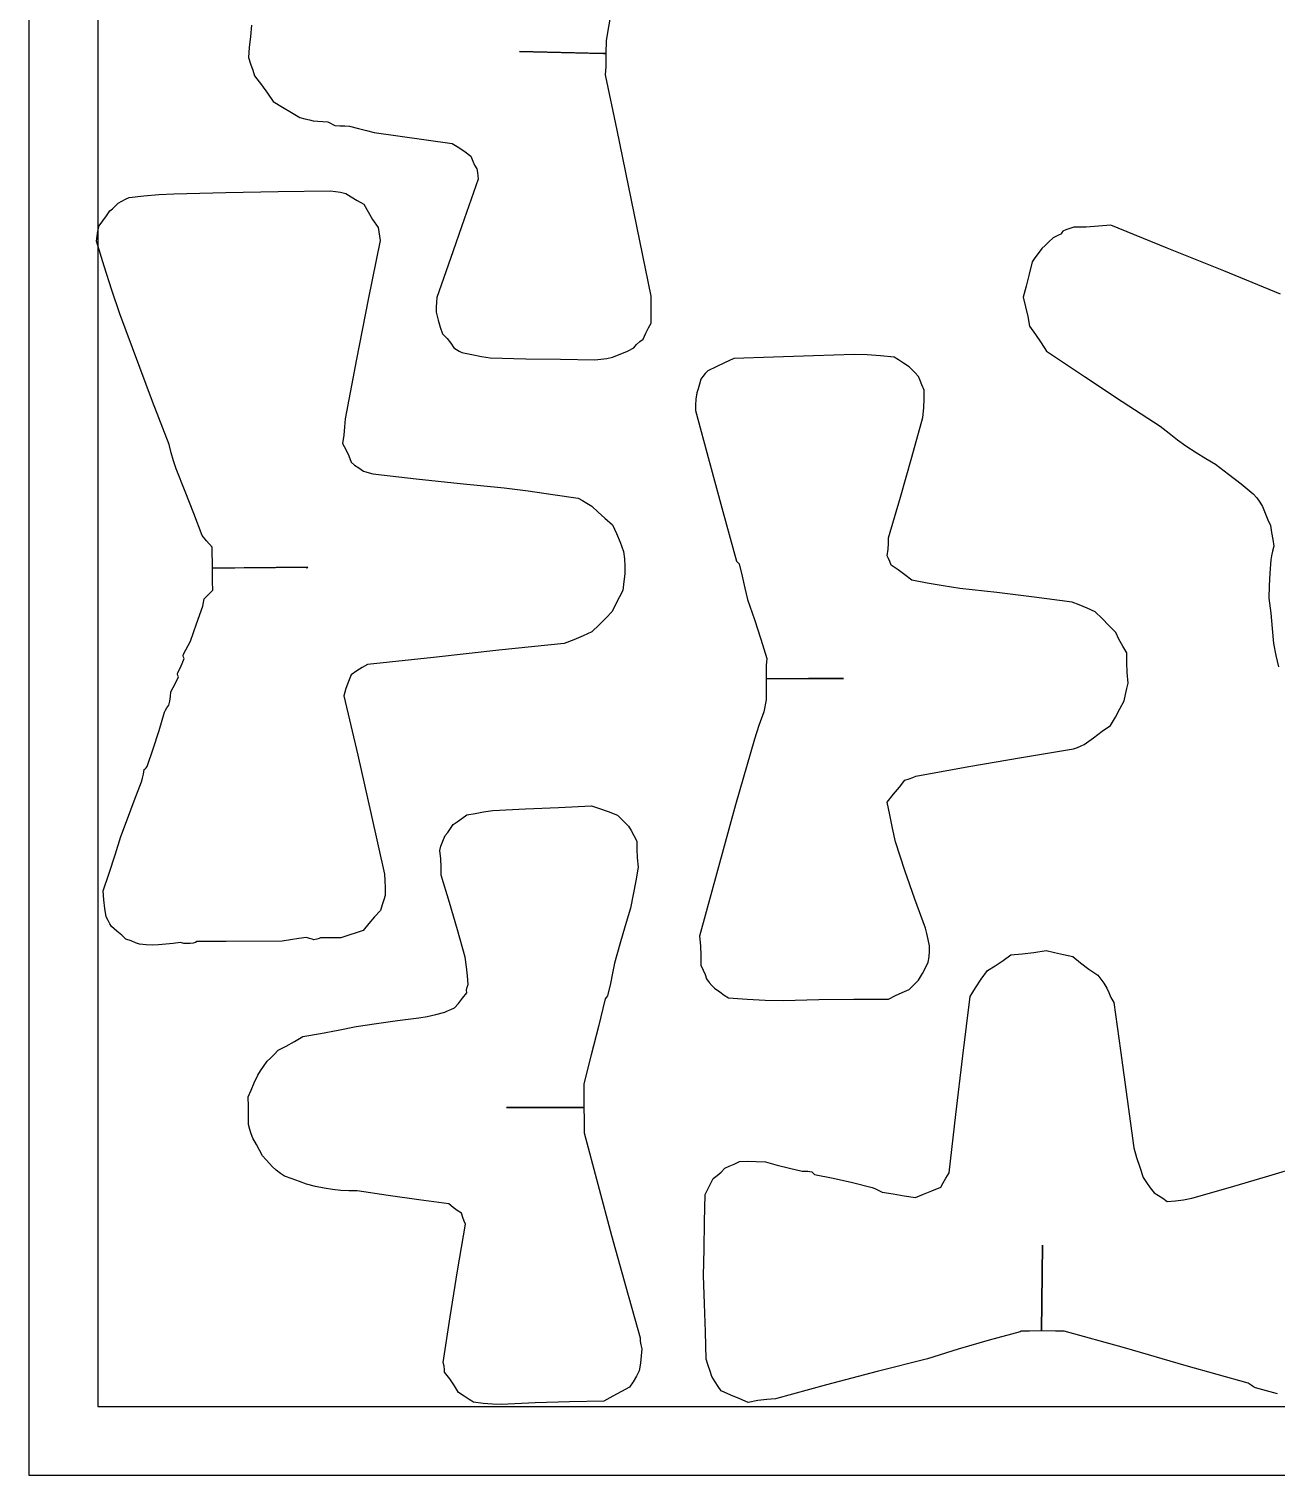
# Model space of a CAD drawing. Extents: x 0 to 192, y -79 to 48.
# Drawn here: x -0.02 to 18.12, y 0.02 to 21.06 of the extents above; entities that cross this region are included whole.
import ezdxf

# ---------------------------------------------------------------- set-up
doc = ezdxf.new("R2010")
doc.units = 0
doc.layers.add('1', color=7, linetype='CONTINUOUS')

msp = doc.modelspace()

# ---------------------------------------------------------------- linework, layer by layer
at = {"layer": '1', "color": 1, "linetype": 'CONTINUOUS'}
for p, q in [((-0.0171, 48.0166), (-0.0171, 0.0166)), ((0.9829, 47.0166), (0.9829, 1.0166)), ((8.3854, 20.885), (8.5168, 21.6748)), ((3.2209, 21.1089), (3.2035, 20.9433)), ((3.2035, 20.9433), (3.1868, 20.7876)), ((8.3801, 20.6965), (8.3854, 20.885)), ((3.1868, 20.7876), (3.1745, 20.6411)), ((3.1745, 20.6411), (3.2079, 20.5452)), ((8.3176, 20.6979), (7.1182, 20.7274)), ((7.1182, 20.7274), (7.1182, 20.7274)), ((7.1182, 20.7274), (7.1182, 20.7274)), ((7.1182, 20.7274), (7.1182, 20.7274)), ((7.1182, 20.7274), (7.1182, 20.7274)), ((7.1182, 20.7274), (7.1196, 20.7259)), ((7.1196, 20.7259), (7.1182, 20.7274)), ((7.1182, 20.7274), (7.1182, 20.7274)), ((7.1182, 20.7274), (7.1182, 20.7274)), ((7.1182, 20.7274), (7.1182, 20.7274)), ((7.1182, 20.7274), (7.1182, 20.7274)), ((7.1182, 20.7274), (7.1182, 20.7274)), ((7.1182, 20.7274), (8.3388, 20.698)), ((8.3801, 20.6965), (8.3176, 20.6979)), ((8.3388, 20.698), (8.3801, 20.6965)), ((8.3781, 20.5101), (8.3801, 20.6965)), ((8.3801, 20.6965), (8.3801, 20.6965)), ((8.3801, 20.6965), (8.3801, 20.6965)), ((8.3801, 20.6965), (8.3801, 20.6965)), ((8.3801, 20.6965), (8.3801, 20.6965)), ((8.3801, 20.6965), (8.3801, 20.6965)), ((8.3801, 20.6965), (8.3801, 20.6965)), ((3.2079, 20.5452), (3.2384, 20.4545)), ((3.2384, 20.4545), (3.2651, 20.3708)), ((8.3715, 20.3892), (8.3781, 20.5101)), ((3.2651, 20.3708), (3.3635, 20.2439)), ((3.3635, 20.2439), (3.4539, 20.1192)), ((8.5364, 19.5841), (8.3715, 20.3892)), ((3.4539, 20.1192), (3.5331, 19.9974)), ((3.5331, 19.9974), (3.6724, 19.9182)), ((3.6724, 19.9182), (3.8039, 19.841)), ((3.8039, 19.841), (3.9246, 19.7664)), ((3.9246, 19.7664), (3.9981, 19.7475)), ((3.9981, 19.7475), (4.0614, 19.7314)), ((4.0614, 19.7314), (4.1158, 19.7175)), ((4.1158, 19.7175), (4.1874, 19.7137)), ((4.1874, 19.7137), (4.2591, 19.7097)), ((4.2591, 19.7097), (4.3308, 19.7059)), ((4.3308, 19.7059), (4.3681, 19.682)), ((4.3681, 19.682), (4.4024, 19.6634)), ((4.4024, 19.6634), (4.433, 19.6509)), ((4.433, 19.6509), (4.5048, 19.6473)), ((4.5048, 19.6473), (4.5762, 19.6435)), ((4.5762, 19.6435), (4.648, 19.6399)), ((4.648, 19.6399), (4.7763, 19.6068)), ((4.7763, 19.6068), (4.8937, 19.5772)), ((4.8937, 19.5772), (5.0026, 19.5492)), ((8.7013, 18.7787), (8.5364, 19.5841)), ((5.0026, 19.5492), (5.3816, 19.4958)), ((5.3816, 19.4958), (5.7602, 19.4428)), ((5.7602, 19.4428), (6.1395, 19.3896)), ((6.1395, 19.3896), (6.2366, 19.3314)), ((6.2366, 19.3314), (6.3265, 19.269)), ((6.3265, 19.269), (6.4117, 19.2039)), ((6.4117, 19.2039), (6.4372, 19.1331)), ((6.4372, 19.1331), (6.4657, 19.074)), ((6.4657, 19.074), (6.4962, 19.0223)), ((6.4962, 19.0223), (6.5062, 18.966)), ((6.5062, 18.966), (6.5127, 18.9164)), ((6.5162, 18.8717), (6.3129, 18.2886)), ((6.5127, 18.9164), (6.5162, 18.8717)), ((8.8664, 17.9733), (8.7013, 18.7787)), ((1.2391, 18.4748), (1.2827, 18.5202)), ((1.2827, 18.5202), (1.3356, 18.5483)), ((1.3356, 18.5483), (1.388, 18.5765)), ((1.388, 18.5765), (1.4406, 18.6043)), ((1.4406, 18.6043), (1.6538, 18.628)), ((1.6538, 18.628), (1.8703, 18.6463)), ((1.8703, 18.6463), (2.0898, 18.6569)), ((2.0898, 18.6569), (2.8467, 18.677)), ((2.8467, 18.677), (3.606, 18.6915)), ((3.606, 18.6915), (4.3693, 18.6988)), ((4.3693, 18.6988), (4.4413, 18.692)), ((4.4413, 18.692), (4.5153, 18.6796)), ((4.5153, 18.6796), (4.5933, 18.6603)), ((4.5933, 18.6603), (4.6714, 18.6111)), ((4.6714, 18.6111), (4.7592, 18.5611)), ((4.7592, 18.5611), (4.8559, 18.5067)), ((1.0577, 18.265), (1.1091, 18.3376)), ((1.1091, 18.3376), (1.1607, 18.4101)), ((1.1607, 18.4101), (1.1983, 18.437)), ((1.1983, 18.437), (1.2391, 18.4748)), ((4.8559, 18.5067), (4.9149, 18.396)), ((4.9149, 18.396), (4.9824, 18.2807)), ((0.9744, 18.0402), (0.9868, 18.1141)), ((0.9868, 18.1141), (1.006, 18.1923)), ((1.006, 18.1923), (1.0577, 18.265)), ((4.9824, 18.2807), (5.0607, 18.1643)), ((5.0607, 18.1643), (5.0713, 18.1025)), ((5.0713, 18.1025), (5.0815, 18.0401)), ((6.3129, 18.2886), (6.114, 17.7143)), ((15.0069, 18.095), (15.0004, 18.0817)), ((15.0208, 18.115), (15.0069, 18.095)), ((15.067, 18.1339), (15.0208, 18.115)), ((15.1216, 18.1526), (15.067, 18.1339)), ((15.1818, 18.1709), (15.1216, 18.1526)), ((15.361, 18.1734), (15.1818, 18.1709)), ((15.5404, 18.1838), (15.361, 18.1734)), ((15.7199, 18.1996), (15.5404, 18.1838)), ((16.5378, 17.8679), (15.7199, 18.1996)), ((0.9674, 17.9686), (0.9744, 18.0402)), ((1.0775, 17.6051), (0.9674, 17.9686)), ((5.0922, 17.9784), (4.9185, 17.1183)), ((5.0815, 18.0401), (5.0922, 17.9784)), ((9.0311, 17.1682), (8.8664, 17.9733)), ((14.7637, 17.907), (14.7171, 17.8622)), ((14.8186, 17.9597), (14.7637, 17.907)), ((14.8795, 18.018), (14.8186, 17.9597)), ((14.9199, 18.0373), (14.8795, 18.018)), ((14.9598, 18.0564), (14.9199, 18.0373)), ((15.0002, 18.0754), (14.9598, 18.0564)), ((15.0004, 18.0817), (15.0002, 18.0754)), ((6.114, 17.7143), (5.9161, 17.15)), ((14.6146, 17.7246), (14.5733, 17.6658)), ((14.6617, 17.7895), (14.6146, 17.7246)), ((14.7171, 17.8622), (14.6617, 17.7895)), ((17.3612, 17.5361), (16.5378, 17.8679)), ((1.1909, 17.2527), (1.0775, 17.6051)), ((14.5299, 17.4878), (14.4862, 17.3154)), ((14.5733, 17.6658), (14.5299, 17.4878)), ((18.1893, 17.1984), (17.3612, 17.5361)), ((1.3068, 16.9085), (1.1909, 17.2527)), ((14.4862, 17.3154), (14.4434, 17.1507)), ((4.9185, 17.1183), (4.7477, 16.2529)), ((5.9122, 17.0784), (5.9084, 17.0067)), ((5.9161, 17.15), (5.9122, 17.0784)), ((9.0338, 17.047), (9.0311, 17.1682)), ((9.035, 16.9159), (9.0338, 17.047)), ((14.4434, 17.1507), (14.4798, 17.0107)), ((1.7826, 15.6341), (1.3068, 16.9085)), ((5.9084, 17.0067), (5.9049, 16.9347)), ((5.9049, 16.9347), (5.9335, 16.8202)), ((9.0326, 16.7757), (9.035, 16.9159)), ((14.4798, 17.0107), (14.5109, 16.8706)), ((14.5109, 16.8706), (14.534, 16.7305)), ((5.9335, 16.8202), (5.9651, 16.7163)), ((5.9651, 16.7163), (5.9987, 16.62)), ((8.9154, 16.5437), (8.9564, 16.6309)), ((8.9564, 16.6309), (8.9965, 16.7077)), ((8.9965, 16.7077), (9.0326, 16.7757)), ((14.534, 16.7305), (14.625, 16.6092)), ((5.9987, 16.62), (6.0638, 16.5499)), ((6.0638, 16.5499), (6.1191, 16.4834)), ((6.1191, 16.4834), (6.1652, 16.4181)), ((6.1652, 16.4181), (6.2028, 16.3934)), ((8.6875, 16.3695), (8.7812, 16.4183)), ((8.7812, 16.4183), (8.8224, 16.466)), ((8.8224, 16.466), (8.8665, 16.5084)), ((8.8665, 16.5084), (8.9154, 16.5437)), ((14.625, 16.6092), (14.708, 16.4878)), ((14.708, 16.4878), (14.7853, 16.3665)), ((4.7477, 16.2529), (4.5806, 15.3812)), ((6.2028, 16.3934), (6.24, 16.3695)), ((6.24, 16.3695), (6.2772, 16.3458)), ((6.2772, 16.3458), (6.4256, 16.3179)), ((6.4256, 16.3179), (6.5645, 16.291)), ((6.5645, 16.291), (6.6938, 16.2683)), ((6.6938, 16.2683), (7.2099, 16.2571)), ((7.2099, 16.2571), (7.7165, 16.2498)), ((7.7165, 16.2498), (8.2136, 16.2432)), ((8.2136, 16.2432), (8.3024, 16.25)), ((8.3024, 16.25), (8.3882, 16.2616)), ((8.3882, 16.2616), (8.4698, 16.2795)), ((8.4698, 16.2795), (8.5827, 16.3238)), ((8.5827, 16.3238), (8.6875, 16.3695)), ((10.2354, 16.2598), (10.1022, 16.1999)), ((10.8128, 16.2796), (10.2354, 16.2598)), ((11.3968, 16.2998), (10.8128, 16.2796)), ((11.988, 16.3194), (11.3968, 16.2998)), ((12.1736, 16.3134), (11.988, 16.3194)), ((12.3666, 16.2998), (12.1736, 16.3134)), ((12.5654, 16.2796), (12.3666, 16.2998)), ((12.6314, 16.2401), (12.5654, 16.2796)), ((12.7048, 16.1939), (12.6314, 16.2401)), ((14.7853, 16.3665), (15.3353, 15.9967)), ((9.7834, 16.001), (9.7576, 15.9611)), ((9.8172, 16.0409), (9.7834, 16.001)), ((9.8572, 16.0806), (9.8172, 16.0409)), ((9.9764, 16.1405), (9.8572, 16.0806)), ((10.1022, 16.1999), (9.9764, 16.1405)), ((12.7848, 16.1405), (12.7048, 16.1939)), ((12.8246, 16.1004), (12.7848, 16.1405)), ((12.8704, 16.0548), (12.8246, 16.1004)), ((12.924, 16.001), (12.8704, 16.0548)), ((12.9442, 15.9412), (12.924, 16.001)), ((15.3353, 15.9967), (15.8855, 15.6329)), ((9.7176, 15.8216), (9.6978, 15.7618)), ((9.7376, 15.8876), (9.7176, 15.8216)), ((9.7576, 15.9611), (9.7376, 15.8876)), ((12.97, 15.8753), (12.9442, 15.9412)), ((13.0036, 15.8018), (12.97, 15.8753)), ((13.0036, 15.6761), (13.0036, 15.8018)), ((2.0245, 15.0113), (1.7826, 15.6341)), ((9.6838, 15.6686), (9.678, 15.583)), ((9.678, 15.583), (9.678, 15.5033)), ((9.6978, 15.7618), (9.6838, 15.6686)), ((12.9978, 15.5429), (13.0036, 15.6761)), ((15.8855, 15.6329), (16.4359, 15.2764)), ((4.5806, 15.3812), (4.575, 15.2649)), ((9.678, 15.5033), (9.877, 14.7662)), ((12.8246, 14.8259), (12.984, 15.4036)), ((12.984, 15.4036), (12.9978, 15.5429)), ((4.575, 15.2649), (4.5637, 15.1463)), ((16.4359, 15.2764), (16.5672, 15.1741)), ((16.5672, 15.1741), (16.6909, 15.0781)), ((2.0508, 14.8901), (2.0245, 15.0113)), ((4.5637, 15.1463), (4.5455, 15.0238)), ((4.5455, 15.0238), (4.5926, 14.9356)), ((16.6909, 15.0781), (16.8087, 14.9901)), ((16.8087, 14.9901), (16.9594, 14.8929)), ((2.0845, 14.7728), (2.0508, 14.8901)), ((2.1227, 14.6575), (2.0845, 14.7728)), ((4.5926, 14.9356), (4.6338, 14.8453)), ((4.6338, 14.8453), (4.6684, 14.7509)), ((4.6684, 14.7509), (4.7195, 14.7101)), ((9.877, 14.7662), (10.0764, 14.0354)), ((12.6594, 14.2424), (12.8246, 14.8259)), ((16.9594, 14.8929), (17.1033, 14.8044)), ((17.1033, 14.8044), (17.241, 14.7222)), ((2.2535, 14.3278), (2.1227, 14.6575)), ((4.7195, 14.7101), (4.7801, 14.6681)), ((4.7801, 14.6681), (4.8502, 14.6215)), ((4.8502, 14.6215), (4.8849, 14.6109)), ((4.8849, 14.6109), (4.9309, 14.5971)), ((4.9309, 14.5971), (4.9846, 14.5809)), ((4.9846, 14.5809), (5.6156, 14.5107)), ((17.241, 14.7222), (17.4312, 14.5784)), ((17.4312, 14.5784), (17.6136, 14.4351)), ((2.3805, 14.0051), (2.2535, 14.3278)), ((5.6156, 14.5107), (6.2532, 14.4446)), ((6.2532, 14.4446), (6.8967, 14.3808)), ((6.8967, 14.3808), (7.2444, 14.3338)), ((7.2444, 14.3338), (7.603, 14.2835)), ((17.6136, 14.4351), (17.7898, 14.2921)), ((7.603, 14.2835), (7.9699, 14.2308)), ((7.9699, 14.2308), (8.0331, 14.1969)), ((8.0331, 14.1969), (8.0989, 14.158)), ((8.0989, 14.158), (8.1686, 14.1114)), ((8.1686, 14.1114), (8.2601, 14.025)), ((12.486, 13.651), (12.6594, 14.2424)), ((17.7898, 14.2921), (17.8421, 14.2314)), ((17.8421, 14.2314), (17.8869, 14.1706)), ((17.8869, 14.1706), (17.9251, 14.11)), ((17.9251, 14.11), (17.963, 14.0098)), ((2.5046, 13.6875), (2.3805, 14.0051)), ((8.2601, 14.025), (8.3598, 13.9355)), ((8.3598, 13.9355), (8.47, 13.843)), ((10.0764, 14.0354), (10.2756, 13.3126)), ((17.963, 14.0098), (18.0011, 13.9151)), ((18.0011, 13.9151), (18.0393, 13.8288)), ((2.5634, 13.6063), (2.5046, 13.6875)), ((8.47, 13.843), (8.5302, 13.7171)), ((8.5302, 13.7171), (8.5832, 13.5876)), ((18.0393, 13.8288), (18.057, 13.7286)), ((18.057, 13.7286), (18.0745, 13.629)), ((2.6486, 13.5153), (2.5634, 13.6063)), ((2.6531, 13.2117), (2.6486, 13.5153)), ((8.5832, 13.5876), (8.6312, 13.4553)), ((12.4662, 13.392), (12.4798, 13.4858)), ((12.4798, 13.4858), (12.486, 13.5714)), ((12.486, 13.5714), (12.486, 13.651)), ((18.0924, 13.529), (18.0709, 13.4556)), ((18.0745, 13.629), (18.0924, 13.529)), ((8.6312, 13.4553), (8.6431, 13.3486)), ((8.6431, 13.3486), (8.6493, 13.2392)), ((10.2756, 13.3126), (10.2952, 13.2924)), ((10.2952, 13.2924), (10.3092, 13.2788)), ((10.3092, 13.2788), (10.3152, 13.2725)), ((10.3152, 13.2725), (10.3548, 13.0934)), ((12.486, 13.3523), (12.4662, 13.392)), ((12.5056, 13.3064), (12.486, 13.3523)), ((12.526, 13.2526), (12.5056, 13.3064)), ((18.0487, 13.3307), (18.0305, 13.138)), ((18.0557, 13.3903), (18.0487, 13.3307)), ((18.0709, 13.4556), (18.0557, 13.3903)), ((4.0375, 13.2251), (2.6531, 13.2117)), ((2.6531, 13.2117), (3.3029, 13.218)), ((2.6543, 13.0153), (2.6531, 13.2117)), ((2.6531, 13.2117), (2.6531, 13.2117)), ((2.6531, 13.2117), (2.6531, 13.2117)), ((2.6531, 13.2117), (2.6531, 13.2117)), ((2.6531, 13.2117), (2.6531, 13.2117)), ((2.6531, 13.2117), (2.6531, 13.2117)), ((2.6531, 13.2117), (2.6531, 13.2117)), ((3.3029, 13.218), (3.4499, 13.22)), ((3.4499, 13.22), (3.5713, 13.2198)), ((3.5713, 13.2198), (3.7352, 13.2242)), ((3.7352, 13.2242), (3.8708, 13.2236)), ((3.8708, 13.2236), (3.9584, 13.2271)), ((3.9584, 13.2271), (4.0092, 13.2258)), ((4.0092, 13.2258), (4.026, 13.2169)), ((4.026, 13.2169), (4.0375, 13.2251)), ((4.0375, 13.2251), (4.0375, 13.2251)), ((4.0375, 13.2251), (4.0375, 13.2251)), ((4.0375, 13.2251), (4.0375, 13.2251)), ((4.0375, 13.2251), (4.0375, 13.2251)), ((4.0375, 13.2251), (4.0375, 13.2251)), ((8.642, 13.0549), (8.6325, 12.975)), ((8.6491, 13.1261), (8.642, 13.0549)), ((8.6493, 13.2392), (8.6491, 13.1261)), ((10.3548, 13.0934), (10.3948, 12.9198)), ((12.6252, 13.1872), (12.526, 13.2526)), ((12.725, 13.1132), (12.6252, 13.1872)), ((12.8246, 13.0336), (12.725, 13.1132)), ((18.0305, 13.138), (18.021, 12.9527)), ((2.5322, 12.764), (2.6559, 12.8904)), ((2.6559, 12.8904), (2.6543, 13.0153)), ((8.6196, 12.8846), (8.5722, 12.7915)), ((8.6325, 12.975), (8.6196, 12.8846)), ((10.3948, 12.9198), (10.4348, 12.7547)), ((13.0496, 12.9941), (12.8246, 13.0336)), ((13.2826, 12.9539), (13.0496, 12.9941)), ((13.5216, 12.9138), (13.2826, 12.9539)), ((14.059, 12.8542), (13.5216, 12.9138)), ((14.6032, 12.7886), (14.059, 12.8542)), ((18.021, 12.9527), (18.0172, 12.7734)), ((2.4224, 12.4025), (2.5109, 12.6592)), ((2.5109, 12.6592), (2.5322, 12.764)), ((8.5203, 12.6899), (8.4672, 12.5779)), ((8.5722, 12.7915), (8.5203, 12.6899)), ((10.4348, 12.7547), (10.5342, 12.4619)), ((15.1546, 12.7151), (14.6032, 12.7886)), ((15.2602, 12.6754), (15.1546, 12.7151)), ((15.3736, 12.6294), (15.2602, 12.6754)), ((15.4932, 12.5756), (15.3736, 12.6294)), ((18.0172, 12.7734), (18.0464, 12.5539)), ((8.3752, 12.4839), (8.276, 12.3856)), ((8.4672, 12.5779), (8.3752, 12.4839)), ((10.5342, 12.4619), (10.6282, 12.1772)), ((15.5928, 12.4758), (15.4932, 12.5756)), ((15.6924, 12.3764), (15.5928, 12.4758)), ((18.0464, 12.5539), (18.0675, 12.3342)), ((2.3307, 12.1506), (2.4224, 12.4025)), ((8.046, 12.2246), (7.9109, 12.1688)), ((8.1722, 12.2852), (8.046, 12.2246)), ((8.276, 12.3856), (8.1722, 12.2852)), ((15.7916, 12.2766), (15.6924, 12.3764)), ((15.8376, 12.1772), (15.7916, 12.2766)), ((18.0675, 12.3342), (18.0831, 12.1147)), ((2.229, 11.9607), (2.2627, 12.0241)), ((2.2627, 12.0241), (2.2966, 12.0875)), ((2.2966, 12.0875), (2.3307, 12.1506)), ((6.8192, 12.0152), (5.8652, 11.913)), ((7.7667, 12.1142), (6.8192, 12.0152)), ((7.9109, 12.1688), (7.7667, 12.1142)), ((10.6282, 12.1772), (10.7136, 11.8985)), ((15.8914, 12.0776), (15.8376, 12.1772)), ((15.9512, 11.978), (15.8914, 12.0776)), ((18.0831, 12.1147), (18.1191, 11.9409)), ((2.1805, 11.7545), (2.2118, 11.8232)), ((2.2118, 11.8232), (2.2396, 11.8985)), ((2.2259, 11.9366), (2.229, 11.9607)), ((2.2301, 11.9164), (2.2259, 11.9366)), ((2.2396, 11.8985), (2.2301, 11.9164)), ((4.9057, 11.8077), (4.8301, 11.7673)), ((5.8652, 11.913), (4.9057, 11.8077)), ((10.7136, 11.8985), (10.7036, 11.7944)), ((10.7036, 11.7944), (10.7036, 11.7944)), ((10.7036, 11.7944), (10.7064, 11.601)), ((15.9512, 11.8388), (15.9512, 11.978)), ((15.9572, 11.6934), (15.9512, 11.8388)), ((18.1191, 11.9409), (18.1556, 11.7746)), ((2.1175, 11.5471), (2.1575, 11.6291)), ((2.1436, 11.6672), (2.1465, 11.6914)), ((2.1479, 11.6471), (2.1436, 11.6672)), ((2.1465, 11.6914), (2.1805, 11.7545)), ((2.1575, 11.6291), (2.1479, 11.6471)), ((4.6691, 11.659), (4.6299, 11.5634)), ((4.7502, 11.7183), (4.6691, 11.659)), ((4.8301, 11.7673), (4.7502, 11.7183)), ((10.7064, 11.601), (10.7036, 11.4194)), ((10.7064, 11.601), (11.8286, 11.6069)), ((10.9596, 11.6024), (10.7064, 11.601)), ((11.3208, 11.6037), (10.9596, 11.6024)), ((11.4258, 11.605), (11.3208, 11.6037)), ((11.5202, 11.605), (11.4258, 11.605)), ((11.64, 11.605), (11.5202, 11.605)), ((11.8286, 11.6069), (11.64, 11.605)), ((11.8286, 11.6069), (11.8286, 11.6069)), ((11.8286, 11.6069), (11.8286, 11.6069)), ((11.8286, 11.6069), (11.8286, 11.6069)), ((11.8286, 11.6069), (11.8286, 11.6069)), ((11.8286, 11.6069), (11.8286, 11.6069)), ((11.8286, 11.6069), (11.8286, 11.6069)), ((11.8286, 11.6069), (11.8286, 11.6069)), ((11.8286, 11.6069), (11.8286, 11.6069)), ((15.9714, 11.5398), (15.9572, 11.6934)), ((2.0403, 11.3411), (2.047, 11.4125)), ((2.047, 11.4125), (2.0809, 11.4758)), ((2.0809, 11.4758), (2.1175, 11.5471)), ((4.594, 11.461), (4.5612, 11.3534)), ((4.6299, 11.5634), (4.594, 11.461)), ((10.7036, 11.4194), (10.7036, 11.2944)), ((15.9114, 11.281), (15.9316, 11.3747)), ((15.9316, 11.3747), (15.9512, 11.4604)), ((15.9512, 11.4604), (15.9714, 11.5398)), ((1.9705, 11.146), (1.991, 11.1793)), ((1.991, 11.1793), (2.0167, 11.216)), ((2.0167, 11.216), (2.0301, 11.2749)), ((2.0301, 11.2749), (2.0403, 11.3411)), ((4.5612, 11.3534), (4.7651, 10.4921)), ((10.7036, 11.2944), (10.6738, 11.1214)), ((10.7036, 11.2944), (10.7036, 11.2944)), ((15.7856, 11.042), (15.8516, 11.1616)), ((15.8516, 11.1616), (15.9114, 11.281)), ((1.875, 10.8467), (1.9567, 11.1161)), ((1.9567, 11.1161), (1.9705, 11.146)), ((10.6738, 11.1214), (10.6002, 10.9224)), ((15.7122, 10.9224), (15.7856, 11.042)), ((1.7898, 10.5827), (1.875, 10.8467)), ((10.6002, 10.9224), (10.5342, 10.7234)), ((15.3336, 10.6438), (15.4672, 10.7434)), ((15.4672, 10.7434), (15.5928, 10.837)), ((15.5928, 10.837), (15.7122, 10.9224)), ((1.7013, 10.3253), (1.7898, 10.5827)), ((10.5342, 10.7234), (10.2612, 9.7676)), ((14.4178, 10.4584), (15.1746, 10.584)), ((15.1746, 10.584), (15.2346, 10.6037)), ((15.2346, 10.6037), (15.2884, 10.6236)), ((15.2884, 10.6236), (15.3336, 10.6438)), ((1.6903, 10.3039), (1.7013, 10.3253)), ((4.7651, 10.4921), (4.9627, 9.6267)), ((12.8842, 10.1854), (13.655, 10.3252)), ((13.655, 10.3252), (14.4178, 10.4584)), ((1.5157, 9.827), (1.618, 10.1004)), ((1.618, 10.1004), (1.6347, 10.1545)), ((1.6347, 10.1545), (1.6481, 10.2137)), ((1.6481, 10.2137), (1.6577, 10.2797)), ((1.6577, 10.2797), (1.6756, 10.2891)), ((1.6756, 10.2891), (1.6903, 10.3039)), ((12.645, 10.0262), (12.725, 10.1261)), ((12.725, 10.1261), (12.7848, 10.1458)), ((12.7848, 10.1458), (12.8382, 10.1657)), ((12.8382, 10.1657), (12.8842, 10.1854)), ((12.4662, 9.8074), (12.5596, 9.9208)), ((12.5596, 9.9208), (12.645, 10.0262)), ((1.4145, 9.5629), (1.5157, 9.827)), ((6.5968, 9.6634), (6.7298, 9.6843)), ((6.7298, 9.6843), (7.2077, 9.7075)), ((7.2077, 9.7075), (7.6854, 9.7307)), ((7.6854, 9.7307), (8.1634, 9.7541)), ((8.1634, 9.7541), (8.283, 9.7149)), ((8.283, 9.7149), (8.4089, 9.6702)), ((10.2612, 9.7676), (9.996, 8.8115)), ((12.5056, 9.622), (12.4662, 9.8074)), ((1.3179, 9.3086), (1.4145, 9.5629)), ((4.9627, 9.6267), (5.1546, 8.7585)), ((6.1142, 9.4213), (6.1536, 9.4813)), ((6.1536, 9.4813), (6.2131, 9.5212)), ((6.2131, 9.5212), (6.2786, 9.5676)), ((6.2786, 9.5676), (6.352, 9.6219)), ((6.352, 9.6219), (6.4713, 9.6429)), ((6.4713, 9.6429), (6.5968, 9.6634)), ((8.4089, 9.6702), (8.5427, 9.6171)), ((8.5427, 9.6171), (8.5888, 9.5718)), ((8.5888, 9.5718), (8.643, 9.5183)), ((8.643, 9.5183), (8.7032, 9.4588)), ((12.5454, 9.4289), (12.5056, 9.622)), ((1.2358, 9.0392), (1.3179, 9.3086)), ((6.0022, 9.2408), (6.0353, 9.3209)), ((6.0353, 9.3209), (6.0751, 9.3672)), ((6.0751, 9.3672), (6.1142, 9.4213)), ((8.7032, 9.4588), (8.7435, 9.3936)), ((8.7435, 9.3936), (8.7836, 9.3201)), ((8.7836, 9.3201), (8.8241, 9.2409)), ((12.5858, 9.2297), (12.5454, 9.4289)), ((5.9572, 9.1014), (5.9764, 9.1671)), ((5.9721, 8.9821), (5.9572, 9.1014)), ((5.9764, 9.1671), (6.0022, 9.2408)), ((8.8241, 9.2409), (8.825, 9.1213)), ((8.825, 9.1213), (8.8317, 8.9959)), ((12.725, 8.8115), (12.5858, 9.2297)), ((1.1508, 8.775), (1.2358, 9.0392)), ((5.9785, 8.8625), (5.9721, 8.9821)), ((5.9793, 8.7429), (5.9785, 8.8625)), ((8.8466, 8.8626), (8.8084, 8.6631)), ((8.8317, 8.9959), (8.8466, 8.8626)), ((1.0624, 8.5183), (1.1508, 8.775)), ((5.1546, 8.7585), (5.1595, 8.6642)), ((5.1595, 8.6642), (5.1632, 8.5601)), ((6.1017, 8.3456), (5.9793, 8.7429)), ((8.8084, 8.6631), (8.7695, 8.4635)), ((9.996, 8.8115), (9.7376, 7.8557)), ((12.8704, 8.3934), (12.725, 8.8115)), ((1.0713, 8.3872), (1.0624, 8.5183)), ((5.1625, 8.4468), (5.1437, 8.3847)), ((5.1632, 8.5601), (5.1625, 8.4468)), ((8.7695, 8.4635), (8.7311, 8.2643)), ((1.0868, 8.2601), (1.0713, 8.3872)), ((1.1079, 8.1361), (1.0868, 8.2601)), ((5.0969, 8.2311), (5.01, 8.14)), ((5.1218, 8.312), (5.0969, 8.2311)), ((5.1437, 8.3847), (5.1218, 8.312)), ((6.2182, 7.948), (6.1017, 8.3456)), ((8.7311, 8.2643), (8.6535, 8.0047)), ((13.0236, 7.9752), (12.8704, 8.3934)), ((1.136, 8.0832), (1.1079, 8.1361)), ((1.1615, 8.0357), (1.136, 8.0832)), ((1.1828, 7.9954), (1.1615, 8.0357)), ((1.2621, 7.9317), (1.1828, 7.9954)), ((4.9262, 8.0431), (4.8461, 7.9396)), ((5.01, 8.14), (4.9262, 8.0431)), ((8.6535, 8.0047), (8.5754, 7.7393)), ((1.3321, 7.8719), (1.2621, 7.9317)), ((1.3925, 7.8138), (1.3321, 7.8719)), ((1.4684, 7.7865), (1.3925, 7.8138)), ((1.5339, 7.7608), (1.4684, 7.7865)), ((3.7898, 7.805), (3.6654, 7.7842)), ((3.9085, 7.8232), (3.7898, 7.805)), ((4.0202, 7.8378), (3.9085, 7.8232)), ((4.0659, 7.8241), (4.0202, 7.8378)), ((4.1009, 7.8131), (4.0659, 7.8241)), ((4.1279, 7.8049), (4.1009, 7.8131)), ((4.1697, 7.8115), (4.1279, 7.8049)), ((4.2023, 7.8219), (4.1697, 7.8115)), ((4.2252, 7.8341), (4.2023, 7.8219)), ((4.333, 7.8309), (4.2252, 7.8341)), ((4.4302, 7.831), (4.333, 7.8309)), ((4.5189, 7.8332), (4.4302, 7.831)), ((4.6341, 7.872), (4.5189, 7.8332)), ((4.7436, 7.9074), (4.6341, 7.872)), ((4.8461, 7.9396), (4.7436, 7.9074)), ((6.3264, 7.5504), (6.2182, 7.948)), ((9.7376, 7.8557), (9.7514, 7.716)), ((13.0436, 7.8956), (13.0236, 7.9752)), ((13.0636, 7.8096), (13.0436, 7.8956)), ((13.0834, 7.716), (13.0636, 7.8096)), ((1.5903, 7.7389), (1.5339, 7.7608)), ((1.686, 7.7291), (1.5903, 7.7389)), ((1.778, 7.7259), (1.686, 7.7291)), ((1.8671, 7.7283), (1.778, 7.7259)), ((1.9738, 7.7397), (1.8671, 7.7283)), ((2.08, 7.7517), (1.9738, 7.7397)), ((2.1867, 7.7635), (2.08, 7.7517)), ((2.238, 7.7521), (2.1867, 7.7635)), ((2.2853, 7.7482), (2.238, 7.7521)), ((2.33, 7.7493), (2.2853, 7.7482)), ((2.3714, 7.7554), (2.33, 7.7493)), ((2.404, 7.7665), (2.3714, 7.7554)), ((2.4268, 7.7787), (2.404, 7.7665)), ((2.8496, 7.7778), (2.4268, 7.7787)), ((3.6654, 7.7842), (2.8496, 7.7778)), ((8.5754, 7.7393), (8.498, 7.466)), ((9.7514, 7.716), (9.7576, 7.5768)), ((9.7576, 7.5768), (9.7576, 7.4372)), ((13.0776, 7.5568), (13.0834, 7.6367)), ((13.0834, 7.6367), (13.0834, 7.716)), ((14.1514, 7.5014), (14.2643, 7.5853)), ((14.2643, 7.5853), (14.4293, 7.599)), ((14.4293, 7.599), (14.6011, 7.6188)), ((14.6011, 7.6188), (14.7786, 7.6476)), ((14.7786, 7.6476), (14.901, 7.6174)), ((14.901, 7.6174), (15.0296, 7.5883)), ((15.0296, 7.5883), (15.1658, 7.5597)), ((6.3473, 7.4114), (6.3264, 7.5504)), ((6.3621, 7.2781), (6.3473, 7.4114)), ((8.498, 7.466), (8.4729, 7.3204)), ((9.7576, 7.4372), (9.7914, 7.3637)), ((9.7914, 7.3637), (9.8172, 7.2982)), ((12.978, 7.312), (13.0236, 7.3976)), ((13.0236, 7.3976), (13.0636, 7.4772)), ((13.0636, 7.4772), (13.0776, 7.5568)), ((13.9238, 7.3571), (14.0375, 7.4263)), ((14.0375, 7.4263), (14.1514, 7.5014)), ((15.1658, 7.5597), (15.2788, 7.4691)), ((15.2788, 7.4691), (15.4005, 7.3789)), ((15.4005, 7.3789), (15.5277, 7.2897)), ((6.3692, 7.1524), (6.3621, 7.2781)), ((8.4401, 7.1668), (8.4016, 7.0073)), ((8.4729, 7.3204), (8.4401, 7.1668)), ((9.8172, 7.2982), (9.837, 7.2382)), ((9.837, 7.2382), (9.877, 7.1843)), ((9.877, 7.1843), (9.917, 7.1387)), ((12.8382, 7.1327), (12.8842, 7.1786)), ((12.8842, 7.1786), (12.924, 7.2184)), ((12.924, 7.2184), (12.978, 7.312)), ((13.7505, 7.103), (13.834, 7.2295)), ((13.834, 7.2295), (13.9238, 7.3571)), ((15.5277, 7.2897), (15.5727, 7.2335)), ((15.5727, 7.2335), (15.6174, 7.1715)), ((15.6174, 7.1715), (15.6629, 7.1012)), ((6.2315, 6.8784), (6.2906, 6.9528)), ((6.2906, 6.9528), (6.3499, 7.0327)), ((6.3496, 7.0726), (6.3555, 7.1125)), ((6.3499, 7.0327), (6.3496, 7.0726)), ((6.3555, 7.1125), (6.3692, 7.1524)), ((8.3621, 6.947), (8.2651, 6.5423)), ((8.382, 6.9673), (8.3621, 6.947)), ((8.396, 6.9875), (8.382, 6.9673)), ((8.4016, 7.0073), (8.396, 6.9875)), ((9.917, 7.1387), (9.9566, 7.0985)), ((9.9566, 7.0985), (10.0302, 7.0451)), ((10.0302, 7.0451), (10.096, 6.9992)), ((10.096, 6.9992), (10.156, 6.9593)), ((10.156, 6.9593), (10.4286, 6.9394)), ((12.486, 6.9394), (12.5858, 6.9932)), ((12.5858, 6.9932), (12.6852, 7.039)), ((12.6852, 7.039), (12.7848, 7.0792)), ((12.7848, 7.0792), (12.8382, 7.1327)), ((13.5665, 6.1144), (13.6751, 6.9768)), ((13.6751, 6.9768), (13.7505, 7.103)), ((15.6629, 7.1012), (15.6888, 7.0374)), ((15.6888, 7.0374), (15.7204, 6.966)), ((15.7204, 6.966), (15.7606, 6.8894)), ((5.9004, 6.717), (6.0334, 6.7518)), ((6.0334, 6.7518), (6.0727, 6.7719)), ((6.0727, 6.7719), (6.1188, 6.7922)), ((6.1188, 6.7922), (6.1721, 6.8124)), ((6.1721, 6.8124), (6.2315, 6.8784)), ((10.4286, 6.9394), (10.6934, 6.9256)), ((10.6934, 6.9256), (10.9526, 6.9196)), ((10.9526, 6.9196), (11.4702, 6.9335)), ((11.4702, 6.9335), (11.982, 6.9394)), ((11.982, 6.9394), (12.486, 6.9394)), ((15.7606, 6.8894), (15.8582, 6.1924)), ((4.4817, 6.488), (4.7404, 6.5438)), ((4.7404, 6.5438), (5.0387, 6.5856)), ((5.0387, 6.5856), (5.3428, 6.6276)), ((5.3428, 6.6276), (5.6553, 6.6692)), ((5.6553, 6.6692), (5.7748, 6.6903)), ((5.7748, 6.6903), (5.9004, 6.717)), ((8.2651, 6.5423), (8.1627, 6.1294)), ((3.7265, 6.2579), (3.8455, 6.3246)), ((3.8455, 6.3246), (3.9648, 6.3989)), ((3.9648, 6.3989), (4.2233, 6.4402)), ((4.2233, 6.4402), (4.4817, 6.488)), ((3.4944, 6.0828), (3.548, 6.1372)), ((3.548, 6.1372), (3.6072, 6.1971)), ((3.6072, 6.1971), (3.7265, 6.2579)), ((8.1627, 6.1294), (8.0523, 5.7104)), ((13.4633, 5.2605), (13.5665, 6.1144)), ((15.8582, 6.1924), (15.9567, 5.487)), ((3.3113, 5.8367), (3.3505, 5.8971)), ((3.3505, 5.8971), (3.3962, 5.9628)), ((3.3962, 5.9628), (3.4491, 6.0369)), ((3.4491, 6.0369), (3.4944, 6.0828)), ((3.213, 5.617), (3.258, 5.7229)), ((3.258, 5.7229), (3.3113, 5.8367)), ((8.0523, 5.7104), (8.0545, 5.5578)), ((3.1739, 5.5171), (3.213, 5.617)), ((3.1748, 5.3775), (3.1739, 5.5171)), ((8.0545, 5.5578), (8.0554, 5.4328)), ((15.9567, 5.487), (16.0553, 4.7757)), ((3.1758, 5.2442), (3.1748, 5.3775)), ((8.055, 5.3623), (6.9307, 5.3644)), ((6.9307, 5.3644), (6.9307, 5.3644)), ((6.9307, 5.3644), (6.9307, 5.3644)), ((6.9307, 5.3644), (6.9307, 5.3644)), ((6.9307, 5.3644), (6.9307, 5.3644)), ((6.9307, 5.3644), (6.9307, 5.3644)), ((6.9307, 5.3644), (6.9307, 5.3644)), ((6.9307, 5.3644), (8.055, 5.3623)), ((8.0554, 5.4328), (8.055, 5.3623)), ((8.055, 5.3623), (8.055, 5.3623)), ((8.055, 5.3623), (8.0571, 5.1828)), ((13.3675, 4.4133), (13.4633, 5.2605)), ((3.1766, 5.1188), (3.1758, 5.2442)), ((3.1973, 5.0452), (3.1766, 5.1188)), ((8.0571, 5.1828), (8.058, 5.0578)), ((8.058, 5.0578), (8.0573, 4.9934)), ((3.2174, 4.9796), (3.1973, 5.0452)), ((3.2379, 4.92), (3.2174, 4.9796)), ((3.2921, 4.8268), (3.2379, 4.92)), ((8.0573, 4.9934), (8.2574, 4.2476)), ((3.3387, 4.7415), (3.2921, 4.8268)), ((3.3794, 4.6619), (3.3387, 4.7415)), ((3.4334, 4.6027), (3.3794, 4.6619)), ((16.0553, 4.7757), (16.0925, 4.6387)), ((16.0925, 4.6387), (16.1386, 4.4966)), ((3.4796, 4.5492), (3.4334, 4.6027)), ((3.5195, 4.5037), (3.4796, 4.5492)), ((3.5796, 4.4505), (3.5195, 4.5037)), ((3.6398, 4.4051), (3.5796, 4.4505)), ((9.9935, 4.3743), (10.0492, 4.4248)), ((10.0492, 4.4248), (10.1045, 4.4831)), ((10.1045, 4.4831), (10.1683, 4.5086)), ((10.1683, 4.5086), (10.2394, 4.5405)), ((10.2394, 4.5405), (10.3164, 4.5807)), ((10.3164, 4.5807), (10.4361, 4.5847)), ((10.4361, 4.5847), (10.562, 4.5808)), ((10.562, 4.5808), (10.6965, 4.5724)), ((10.6965, 4.5724), (10.8664, 4.5264)), ((10.8664, 4.5264), (11.0438, 4.4809)), ((11.0438, 4.4809), (11.2274, 4.4362)), ((11.2274, 4.4362), (11.267, 4.4395)), ((11.267, 4.4395), (11.3132, 4.4371)), ((11.3132, 4.4371), (11.3681, 4.4278)), ((11.3681, 4.4278), (11.3743, 4.4225)), ((11.3743, 4.4225), (11.3896, 4.4096)), ((16.1386, 4.4966), (16.1906, 4.347)), ((17.9684, 4.3542), (18.5146, 4.5192)), ((3.6996, 4.3656), (3.6398, 4.4051)), ((3.8133, 4.3266), (3.6996, 4.3656)), ((3.9194, 4.2876), (3.8133, 4.3266)), ((4.019, 4.2484), (3.9194, 4.2876)), ((4.1529, 4.2155), (4.019, 4.2484)), ((4.2785, 4.1904), (4.1529, 4.2155)), ((8.2574, 4.2476), (8.4578, 3.5025)), ((9.8509, 4.1686), (9.8903, 4.2457)), ((9.8903, 4.2457), (9.9372, 4.3294)), ((9.9372, 4.3294), (9.9935, 4.3743)), ((11.3896, 4.4096), (11.4111, 4.3916)), ((11.4111, 4.3916), (11.6817, 4.3337)), ((11.6817, 4.3337), (11.9604, 4.2707)), ((11.9604, 4.2707), (12.2463, 4.2007)), ((13.2452, 4.2036), (13.2797, 4.2663)), ((13.2797, 4.2663), (13.32, 4.3356)), ((13.32, 4.3356), (13.3675, 4.4133)), ((16.1906, 4.347), (16.2369, 4.271)), ((16.2369, 4.271), (16.289, 4.1953)), ((17.4279, 4.1956), (17.9684, 4.3542)), ((4.3982, 4.1715), (4.2785, 4.1904)), ((4.5176, 4.158), (4.3982, 4.1715)), ((4.6372, 4.1528), (4.5176, 4.158)), ((4.757, 4.1536), (4.6372, 4.1528)), ((5.2094, 4.0832), (4.757, 4.1536)), ((5.6539, 4.0205), (5.2094, 4.0832)), ((6.0922, 3.9642), (5.6539, 4.0205)), ((9.8096, 3.6992), (9.8164, 4.1)), ((9.8164, 4.1), (9.8509, 4.1686)), ((12.2463, 4.2007), (12.2873, 4.1844)), ((12.2873, 4.1844), (12.3351, 4.1621)), ((12.3351, 4.1621), (12.3915, 4.133)), ((12.3915, 4.133), (12.5537, 4.1064)), ((12.5537, 4.1064), (12.7156, 4.0798)), ((12.7156, 4.0798), (12.8778, 4.0531)), ((12.8778, 4.0531), (12.9934, 4.1029)), ((12.9934, 4.1029), (13.1151, 4.1528)), ((13.1151, 4.1528), (13.2452, 4.2036)), ((16.289, 4.1953), (16.3495, 4.1204)), ((16.3495, 4.1204), (16.4121, 4.0856)), ((16.4121, 4.0856), (16.4755, 4.045)), ((16.4755, 4.045), (16.5393, 3.9962)), ((16.5393, 3.9962), (16.6587, 4.0062)), ((16.6587, 4.0062), (16.7771, 4.0221)), ((16.7771, 4.0221), (16.8949, 4.0455)), ((16.8949, 4.0455), (17.4279, 4.1956)), ((6.1525, 3.9106), (6.0922, 3.9642)), ((6.2126, 3.8652), (6.1525, 3.9106)), ((6.2729, 3.8258), (6.2126, 3.8652)), ((6.2931, 3.7662), (6.2729, 3.8258)), ((6.2187, 2.9889), (6.3336, 3.6668)), ((6.3131, 3.7125), (6.2931, 3.7662)), ((6.3336, 3.6668), (6.3131, 3.7125)), ((9.8025, 3.3054), (9.8096, 3.6992)), ((8.4578, 3.5025), (8.664, 2.7569)), ((9.7942, 2.9188), (9.8025, 3.3054)), ((14.7101, 2.1129), (14.7276, 3.3636)), ((14.7276, 3.3636), (14.7101, 2.1129)), ((14.7276, 3.3636), (14.7276, 3.3636)), ((14.7276, 3.3636), (14.7276, 3.3636)), ((14.7276, 3.3636), (14.7276, 3.3636)), ((14.7276, 3.3636), (14.7276, 3.3636)), ((14.7276, 3.3636), (14.7276, 3.3636)), ((14.7276, 3.3636), (14.7276, 3.3636)), ((14.7276, 3.3636), (14.7276, 3.3636)), ((14.7276, 3.3636), (14.7276, 3.3636)), ((14.7276, 3.3636), (14.7276, 3.3636)), ((14.7276, 3.3636), (14.7276, 3.3636)), ((14.7276, 3.3636), (14.7276, 3.3636)), ((14.7276, 3.3636), (14.7276, 3.3636)), ((14.7276, 3.3636), (14.7276, 3.3636)), ((6.1097, 2.3169), (6.2187, 2.9889)), ((8.664, 2.7569), (8.8743, 2.0118)), ((9.8082, 2.5065), (9.7942, 2.9188)), ((6.009, 1.653), (6.1097, 2.3169)), ((9.8218, 2.1021), (9.8082, 2.5065)), ((14.4131, 2.111), (14.3982, 2.1003)), ((14.5381, 2.1111), (14.4131, 2.111)), ((14.7101, 2.1129), (14.5381, 2.1111)), ((14.9131, 2.1114), (14.7101, 2.1129)), ((14.7101, 2.1129), (14.7101, 2.1129)), ((14.7101, 2.1129), (14.7101, 2.1129)), ((14.7101, 2.1129), (14.7101, 2.1129)), ((14.7101, 2.1129), (14.7101, 2.1129)), ((15.0381, 2.1115), (14.9131, 2.1114)), ((15.9161, 1.8665), (15.0381, 2.1115)), ((8.8743, 2.0118), (8.8747, 1.9658)), ((8.8747, 1.9658), (8.8809, 1.9121)), ((8.8809, 1.9121), (8.8952, 1.8526)), ((9.8345, 1.703), (9.8218, 2.1021)), ((13.9486, 1.9776), (13.4999, 1.8461)), ((14.3982, 2.1003), (13.9486, 1.9776)), ((8.8901, 1.7529), (8.8769, 1.6471)), ((8.8952, 1.8526), (8.8901, 1.7529)), ((9.8623, 1.6116), (9.8345, 1.703)), ((13.0515, 1.7094), (12.3216, 1.523)), ((13.4999, 1.8461), (13.0515, 1.7094)), ((16.817, 1.6071), (15.9161, 1.8665)), ((6.0233, 1.5992), (6.009, 1.653)), ((6.0293, 1.5539), (6.0233, 1.5992)), ((6.0295, 1.514), (6.0293, 1.5539)), ((6.1042, 1.4149), (6.0295, 1.514)), ((8.8579, 1.5336), (8.8182, 1.4534)), ((8.8769, 1.6471), (8.8579, 1.5336)), ((9.8893, 1.5282), (9.8623, 1.6116)), ((9.9156, 1.4502), (9.8893, 1.5282)), ((12.3216, 1.523), (11.5843, 1.3284)), ((17.7172, 1.3559), (16.817, 1.6071)), ((6.1705, 1.3157), (6.1042, 1.4149)), ((6.231, 1.2166), (6.1705, 1.3157)), ((8.7199, 1.2936), (8.6009, 1.233)), ((8.7734, 1.3735), (8.7199, 1.2936)), ((8.8182, 1.4534), (8.7734, 1.3735)), ((9.9621, 1.374), (9.9156, 1.4502)), ((10.0077, 1.3038), (9.9621, 1.374)), ((10.0529, 1.2413), (10.0077, 1.3038)), ((11.5843, 1.3284), (10.8415, 1.1272)), ((17.7595, 1.3254), (17.7172, 1.3559)), ((17.7954, 1.3023), (17.7595, 1.3254)), ((17.8227, 1.2846), (17.7954, 1.3023)), ((18.1435, 1.1974), (17.8227, 1.2846)), ((6.3112, 1.1634), (6.231, 1.2166)), ((6.385, 1.1179), (6.3112, 1.1634)), ((6.4513, 1.0784), (6.385, 1.1179)), ((6.5906, 1.06), (6.4513, 1.0784)), ((6.724, 1.0469), (6.5906, 1.06)), ((7.3477, 1.0652), (6.8496, 1.0416)), ((7.845, 1.0825), (7.3477, 1.0652)), ((8.3429, 1.0915), (7.845, 1.0825)), ((8.4758, 1.1663), (8.3429, 1.0915)), ((8.6009, 1.233), (8.4758, 1.1663)), ((10.1917, 1.1792), (10.0529, 1.2413)), ((10.322, 1.124), (10.1917, 1.1792)), ((10.4463, 1.0744), (10.322, 1.124)), ((10.5844, 1.0999), (10.4463, 1.0744)), ((10.7166, 1.117), (10.5844, 1.0999)), ((10.8415, 1.1272), (10.7166, 1.117)), ((0.9829, 1.0166), (94.9829, 1.0166)), ((6.8496, 1.0416), (6.724, 1.0469)), ((-0.0171, 0.0166), (95.9829, 0.0166))]:
    msp.add_line(p, q, dxfattribs=at)

doc.saveas('drawing.dxf')
